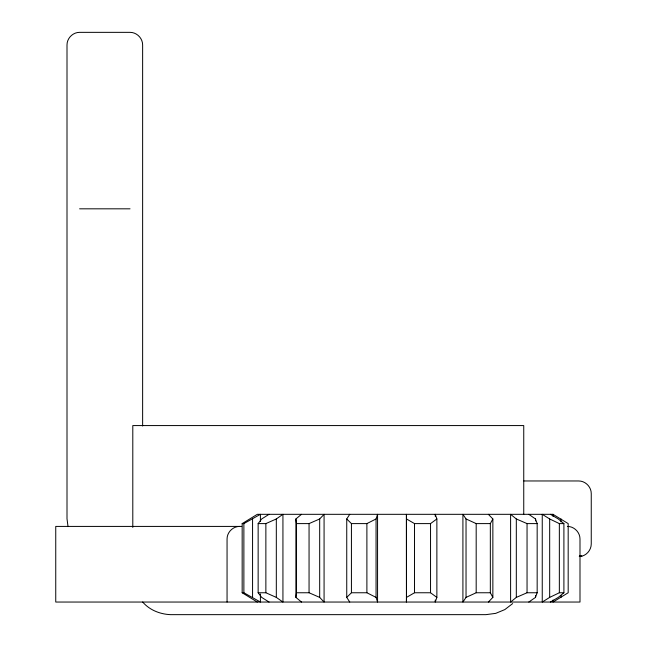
<?xml version="1.0" encoding="UTF-8"?>
<svg xmlns="http://www.w3.org/2000/svg" width="647" height="647" viewBox="0 0 647 647"><rect width="100%" height="100%" fill="white"/><g stroke="black" fill="none" stroke-linecap="round" stroke-linejoin="round"><path stroke-width="0.97" d="M406.494 597.399L406.421 602.042L406.421 514.316L406.494 597.399L414.517 592.757L430.538 592.757L436.871 597.399L435.245 602.042L435.245 600.028M301.51 602.042L295.897 597.399L296.52 592.757L296.52 523.601L295.897 518.959L301.51 514.316M376.061 518.959L377.557 514.316L377.557 602.042L376.061 597.399L376.061 518.959L366.889 523.601L351.426 523.601L346.743 518.959L349.744 514.316M528.801 602.042L535.498 597.399L537.164 592.757L537.164 523.601L535.498 518.959L528.801 514.316M488.356 602.042L492.86 597.399L490.337 592.757L490.337 523.601L492.86 518.959L488.356 514.316M490.337 592.757L476.184 592.757L466.034 597.399L462.912 602.042L462.912 514.316L466.034 518.959L476.184 523.601L490.337 523.601M269.055 602.042L261.687 597.399L258.145 592.757L258.145 523.601L261.687 518.959L269.055 514.316M580.238 556.169L579.469 556.169L581.718 556.169L579.332 556.493M296.52 523.601L309.056 523.601L319.683 518.959L324.074 514.316L324.074 602.042L319.683 597.399L309.056 592.757L296.52 592.757M349.744 602.042L346.743 597.399L351.426 592.757L366.889 592.757L376.061 597.399M550.427 514.316L558.296 518.959L563.901 523.601L563.901 592.757L558.296 597.399L550.427 602.042M537.164 592.757L527.046 592.757L516.314 597.399L510.604 602.042L510.604 514.316L516.314 518.959L527.046 523.601L537.164 523.601M512.675 603.57L504.838 609.587L495.723 613.364L485.929 614.65L170.614 614.65C160.132 614.246 149.554 610.081 142.672 602.009M406.494 518.959L414.517 523.601L430.538 523.601L436.871 518.959L435.245 514.316L435.245 516.33M258.145 523.601L265.868 523.601L276.318 518.959L282.933 514.316L282.933 602.042L276.318 597.399L265.868 592.757L258.145 592.757M257.32 602.042L242.164 592.757L242.164 523.601L257.32 514.316L553.023 514.316L568.179 523.601L568.179 592.757L553.023 602.042L553.023 600.028M563.901 592.757L559.348 592.757L549.675 597.399L542.251 602.042L542.251 514.316L549.675 518.959L559.348 523.601L563.901 523.601M242.164 523.601L243.879 523.601L260.409 514.316L260.409 521.369M581.912 556.169C587.282 554.697 591.221 549.562 591.253 543.99L591.253 493.572C591.293 486.827 585.389 480.923 578.644 480.964L523.9 480.964M579.324 556.452L580.893 556.169M579.494 556.452L581.718 556.169M239.657 526.415C232.912 526.375 227.008 532.271 227.057 539.016L227.057 602.042M79.605 208.819L130.031 208.819M241.687 526.415L55.747 526.415L55.747 602.042L579.995 602.042L579.995 539.016C580.036 532.271 574.14 526.375 567.395 526.415M242.164 592.757L243.879 592.757L260.409 602.042L260.409 593.978M68.032 526.609L67.005 518.781L67.005 44.966C66.956 38.213 72.86 32.31 79.605 32.35L130.031 32.35C136.776 32.31 142.68 38.213 142.631 44.966L142.631 426.001M561.03 518.959L561.03 521.975M561.03 595.394L561.03 597.399M559.348 523.601L559.348 592.757M553.023 514.316L553.023 516.33M549.675 518.959L549.675 597.399M535.498 518.959L535.498 520.964M535.498 595.394L535.498 597.399M527.046 523.601L527.046 592.757M523.746 514.316L523.746 425.572L132.797 425.572L132.797 527.426M516.314 518.959L516.314 597.399M492.86 518.959L492.86 597.399M476.184 523.601L476.184 592.757M466.034 518.959L466.034 597.399M436.871 518.959L436.871 597.399M430.538 523.601L430.538 592.757M414.517 523.601L414.517 592.757M366.889 523.601L366.889 592.757M351.426 523.601L351.426 592.757M346.743 518.959L346.743 597.399M319.683 518.959L319.683 597.399M309.056 523.601L309.056 592.757M295.897 518.959L295.897 597.399M276.318 518.959L276.318 597.399M265.868 523.601L265.868 592.757M252.565 518.959L252.565 597.399M243.879 523.601L243.879 592.757"/></g></svg>
